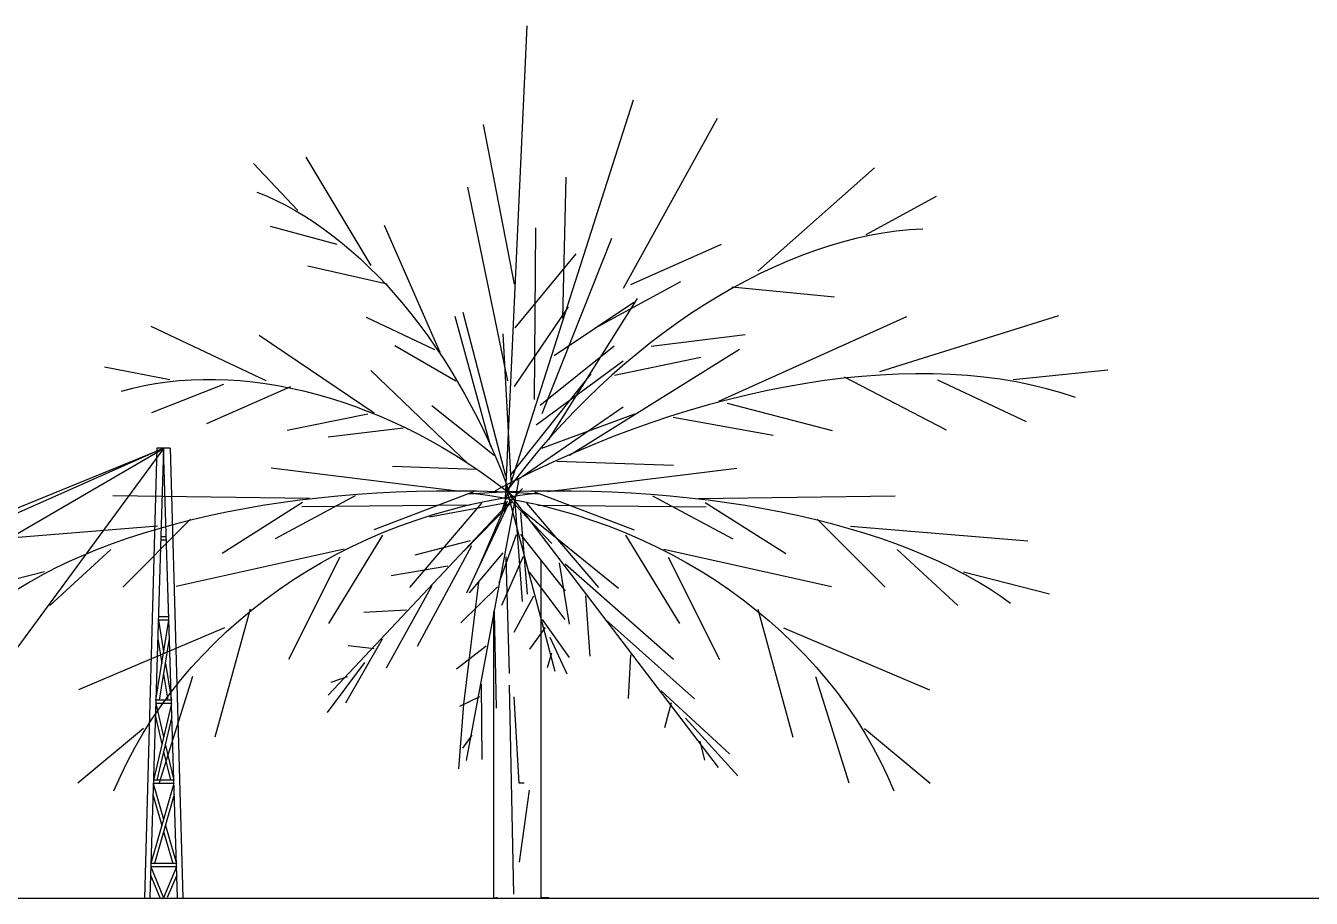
# Model space of a CAD drawing. Extents: x 115 to 1469, y 94 to 338.
# Drawn here: x 243.98 to 263.24, y 221.31 to 234.39 of the extents above; entities that cross this region are included whole.
import ezdxf

# ---------------------------------------------------------------- set-up
doc = ezdxf.new("R2010")
doc.units = 0
doc.layers.get('0').update_dxf_attribs({"linetype": 'CONTINUOUS'})
doc.layers.add('1', color=7, linetype='CONTINUOUS')
doc.layers.add('PAREDE', color=6, linetype='CONTINUOUS')

msp = doc.modelspace()

# ---------------------------------------------------------------- linework, layer by layer
at = {"color": 3}
for p, q in [((251.155, 227.085), (251.489, 234.392)), ((251.155, 227.085), (251.489, 234.392)), ((251.112, 227.107), (253.085, 233.282)), ((251.112, 227.107), (253.085, 233.282)), ((251.301, 230.514), (250.836, 232.908)), ((251.301, 230.514), (250.836, 232.908)), ((252.933, 230.457), (254.34, 233.006)), ((252.933, 230.457), (254.34, 233.006)), ((248.055, 231.623), (247.39, 232.327)), ((248.055, 231.623), (247.39, 232.327)), ((249.151, 230.794), (248.177, 232.42)), ((249.151, 230.794), (248.177, 232.42)), ((252.026, 230.007), (252.074, 232.123)), ((252.026, 230.007), (252.074, 232.123)), ((254.945, 230.711), (256.696, 232.261)), ((254.945, 230.711), (256.696, 232.261)), ((251.199, 229.066), (250.6, 231.972)), ((251.199, 229.066), (250.6, 231.972)), ((256.569, 231.263), (257.623, 231.837)), ((256.569, 231.263), (257.623, 231.837)), ((248.642, 231.112), (247.645, 231.383)), ((248.642, 231.112), (247.645, 231.383)), ((250.184, 229.491), (249.351, 231.398)), ((250.184, 229.491), (249.351, 231.398)), ((251.598, 228.788), (251.62, 231.362)), ((251.598, 228.788), (251.62, 231.362)), ((251.714, 228.577), (252.759, 231.204)), ((251.714, 228.577), (252.759, 231.204)), ((251.311, 229.861), (252.222, 230.973)), ((251.311, 229.861), (252.222, 230.973)), ((253.041, 230.511), (254.401, 231.115)), ((253.041, 230.511), (254.401, 231.115)), ((249.39, 230.517), (248.203, 230.785)), ((249.39, 230.517), (248.203, 230.785)), ((252.557, 229.888), (253.79, 230.558)), ((252.557, 229.888), (253.79, 230.558)), ((254.557, 230.476), (256.097, 230.324)), ((254.557, 230.476), (256.097, 230.324)), ((251.815, 228.19), (253.145, 230.303)), ((251.815, 228.19), (253.145, 230.303)), ((251.892, 229.448), (253.088, 230.249)), ((251.892, 229.448), (253.088, 230.249)), ((250.104, 229.534), (249.083, 230.019)), ((250.104, 229.534), (249.083, 230.019)), ((250.945, 228.079), (250.41, 230.031)), ((250.945, 228.079), (250.41, 230.031)), ((251.172, 227.637), (250.53, 230.094)), ((251.172, 227.637), (250.53, 230.094)), ((251.301, 228.983), (252.109, 230.178)), ((251.301, 228.983), (252.109, 230.178)), ((254.36, 228.762), (257.177, 230.031)), ((254.36, 228.762), (257.177, 230.031)), ((256.775, 229.206), (259.455, 230.048)), ((256.775, 229.206), (259.455, 230.048)), ((247.579, 229.067), (245.858, 229.883)), ((247.579, 229.067), (245.858, 229.883)), ((249.198, 228.584), (247.472, 229.747)), ((249.198, 228.584), (247.472, 229.747)), ((251.252, 227.574), (251.129, 229.773)), ((251.252, 227.574), (251.129, 229.773)), ((253.346, 229.589), (254.758, 229.761)), ((253.346, 229.589), (254.758, 229.761)), ((250.42, 229.063), (249.509, 229.593)), ((250.42, 229.063), (249.509, 229.593)), ((251.685, 228.701), (252.794, 229.59)), ((251.685, 228.701), (252.794, 229.59)), ((252.122, 227.953), (254.669, 229.542)), ((252.122, 227.953), (254.669, 229.542)), ((252.796, 229.154), (254.091, 229.423)), ((252.796, 229.154), (254.091, 229.423)), ((246.134, 229.081), (245.158, 229.27)), ((246.134, 229.081), (245.158, 229.27)), ((250.612, 227.819), (249.147, 229.223)), ((250.612, 227.819), (249.147, 229.223)), ((251.624, 228.405), (252.928, 229.367)), ((251.624, 228.405), (252.928, 229.367)), ((258.774, 229.088), (260.191, 229.231)), ((258.774, 229.088), (260.191, 229.231)), ((251.247, 227.656), (252.451, 229.174)), ((251.247, 227.656), (252.451, 229.174)), ((256.241, 229.128), (257.768, 228.332)), ((256.241, 229.128), (257.768, 228.332)), ((257.636, 229.08), (258.964, 228.459)), ((257.636, 229.08), (258.964, 228.459)), ((246.941, 229.013), (245.863, 228.588)), ((246.941, 229.013), (245.863, 228.588)), ((247.942, 228.977), (246.685, 228.423)), ((247.942, 228.977), (246.685, 228.423)), ((250.997, 227.95), (250.062, 228.694)), ((250.997, 227.95), (250.062, 228.694)), ((251.334, 227.579), (252.928, 228.678)), ((251.334, 227.579), (252.928, 228.678)), ((254.488, 228.734), (256.059, 228.32)), ((254.488, 228.734), (256.059, 228.32)), ((249.101, 228.568), (247.896, 228.322)), ((249.101, 228.568), (247.896, 228.322)), ((251.707, 228.057), (253.105, 228.572)), ((251.707, 228.057), (253.105, 228.572)), ((253.676, 228.522), (255.177, 228.254)), ((253.676, 228.522), (255.177, 228.254)), ((249.632, 228.356), (248.508, 228.223)), ((249.632, 228.356), (248.508, 228.223)), ((250.488, 227.41), (247.652, 227.758)), ((250.488, 227.41), (247.652, 227.758)), ((250.725, 227.737), (249.474, 227.782)), ((250.725, 227.737), (249.474, 227.782)), ((251.796, 227.41), (254.632, 227.758)), ((251.796, 227.41), (254.632, 227.758)), ((251.936, 227.863), (253.68, 227.803)), ((251.936, 227.863), (253.68, 227.803)), ((251.359, 227.573), (250.574, 223.374)), ((251.359, 227.573), (250.574, 223.374)), ((251.165, 227.504), (251.905, 224.715)), ((251.165, 227.504), (251.905, 224.715)), ((248.226, 227.303), (245.281, 227.345)), ((248.226, 227.303), (245.281, 227.345)), ((248.914, 227.341), (247.713, 226.7)), ((248.914, 227.341), (247.713, 226.7)), ((251.42, 227.451), (248.51, 224.356)), ((251.42, 227.451), (248.51, 224.356)), ((250.684, 227.403), (249.191, 226.834)), ((250.684, 227.403), (249.191, 226.834)), ((251.173, 227.438), (254.352, 223.27)), ((251.173, 227.438), (254.352, 223.27)), ((251.225, 227.297), (251.859, 226.629)), ((251.225, 227.297), (251.859, 226.629)), ((251.6, 227.403), (253.093, 226.834)), ((251.6, 227.403), (253.093, 226.834)), ((253.37, 227.341), (254.571, 226.7)), ((253.37, 227.341), (254.571, 226.7)), ((254.059, 227.303), (257.003, 227.345)), ((254.059, 227.303), (257.003, 227.345)), ((248.125, 227.245), (246.92, 226.48)), ((248.125, 227.245), (246.92, 226.48)), ((250.637, 227.204), (248.111, 227.18)), ((250.637, 227.204), (248.111, 227.18)), ((250.806, 227.235), (249.725, 225.967)), ((250.806, 227.235), (249.725, 225.967)), ((251.162, 227.234), (250.024, 227.025)), ((251.162, 227.234), (250.024, 227.025)), ((251.265, 227.252), (250.535, 226.507)), ((251.265, 227.252), (250.535, 226.507)), ((251.205, 227.214), (250.581, 225.885)), ((251.205, 227.214), (250.581, 225.885)), ((251.189, 227.263), (250.763, 226.276)), ((251.189, 227.263), (250.763, 226.276)), ((251.304, 227.255), (251.416, 225.758)), ((251.304, 227.255), (251.416, 225.758)), ((251.417, 227.126), (252.857, 225.961)), ((251.417, 227.126), (252.857, 225.961)), ((251.478, 227.235), (252.559, 225.967)), ((251.478, 227.235), (252.559, 225.967)), ((251.647, 227.204), (254.173, 227.18)), ((251.647, 227.204), (254.173, 227.18)), ((254.159, 227.245), (255.364, 226.48)), ((254.159, 227.245), (255.364, 226.48)), ((246.447, 226.993), (245.429, 225.973)), ((246.447, 226.993), (245.429, 225.973)), ((251.389, 227.092), (251.492, 225.869)), ((251.389, 227.092), (251.492, 225.869)), ((255.837, 226.993), (256.855, 225.973)), ((255.837, 226.993), (256.855, 225.973)), ((245.952, 226.887), (243.293, 226.67)), ((245.952, 226.887), (243.293, 226.67)), ((249.322, 226.754), (248.513, 225.428)), ((249.322, 226.754), (248.513, 225.428)), ((251.327, 226.759), (251.063, 226.032)), ((251.327, 226.759), (251.063, 226.032)), ((251.389, 226.765), (252.057, 225.918)), ((251.389, 226.765), (252.057, 225.918)), ((252.962, 226.754), (253.771, 225.428)), ((252.962, 226.754), (253.771, 225.428)), ((256.332, 226.887), (258.991, 226.67)), ((256.332, 226.887), (258.991, 226.67)), ((245.252, 226.539), (244.339, 225.701)), ((245.252, 226.539), (244.339, 225.701)), ((248.749, 226.543), (246.232, 225.984)), ((248.749, 226.543), (246.232, 225.984)), ((250.637, 226.67), (249.806, 226.451)), ((250.637, 226.67), (249.806, 226.451)), ((250.654, 226.594), (249.84, 225.083)), ((250.654, 226.594), (249.84, 225.083)), ((253.535, 226.543), (256.052, 225.984)), ((253.535, 226.543), (256.052, 225.984)), ((257.032, 226.539), (257.945, 225.701)), ((257.032, 226.539), (257.945, 225.701)), ((248.683, 226.424), (247.912, 224.89)), ((248.683, 226.424), (247.912, 224.89)), ((251.126, 226.489), (250.621, 225.887)), ((251.126, 226.489), (250.621, 225.887)), ((251.431, 226.434), (251.105, 225.701)), ((251.431, 226.434), (251.105, 225.701)), ((251.169, 226.43), (251.222, 224.677)), ((251.169, 226.43), (251.222, 224.677)), ((251.697, 221.319), (251.697, 226.376)), ((251.697, 221.319), (251.697, 226.376)), ((251.97, 226.337), (252.12, 225.418)), ((251.97, 226.337), (252.12, 225.418)), ((253.601, 226.424), (254.372, 224.89)), ((253.601, 226.424), (254.372, 224.89)), ((244.258, 226.201), (242.97, 225.874)), ((244.258, 226.201), (242.97, 225.874)), ((250.301, 226.287), (249.454, 226.144)), ((250.301, 226.287), (249.454, 226.144)), ((251.518, 226.199), (252.053, 225.491)), ((251.518, 226.199), (252.053, 225.491)), ((252.058, 226.323), (253.682, 224.895)), ((252.058, 226.323), (253.682, 224.895)), ((258.026, 226.201), (259.314, 225.874)), ((258.026, 226.201), (259.314, 225.874)), ((250.06, 225.994), (249.377, 224.76)), ((250.06, 225.994), (249.377, 224.76)), ((251.046, 225.981), (250.498, 225.438)), ((251.046, 225.981), (250.498, 225.438)), ((250.54, 224.219), (250.766, 226.049)), ((250.54, 224.219), (250.766, 226.049)), ((251.586, 225.841), (251.288, 225.293)), ((251.586, 225.841), (251.288, 225.293)), ((252.366, 225.845), (252.428, 224.941)), ((252.366, 225.845), (252.428, 224.941)), ((247.34, 225.646), (246.812, 223.727)), ((247.34, 225.646), (246.812, 223.727)), ((249.681, 225.631), (249.04, 225.594)), ((249.681, 225.631), (249.04, 225.594)), ((250.991, 221.309), (250.991, 225.608)), ((250.991, 221.309), (250.991, 225.608)), ((250.996, 225.601), (251.025, 224.16)), ((250.996, 225.601), (251.025, 224.16)), ((254.944, 225.646), (255.472, 223.727)), ((254.944, 225.646), (255.472, 223.727)), ((251.759, 225.371), (251.525, 225.043)), ((251.759, 225.371), (251.525, 225.043)), ((251.716, 225.488), (252.12, 224.919)), ((251.716, 225.488), (252.12, 224.919)), ((252.67, 225.485), (253.995, 224.3)), ((252.67, 225.485), (253.995, 224.3)), ((246.954, 225.363), (244.766, 224.433)), ((246.954, 225.363), (244.766, 224.433)), ((249.319, 225.193), (248.766, 224.236)), ((249.319, 225.193), (248.766, 224.236)), ((251.829, 225.225), (252.082, 224.672)), ((251.829, 225.225), (252.082, 224.672)), ((255.33, 225.363), (257.518, 224.433)), ((255.33, 225.363), (257.518, 224.433)), ((249.199, 225.047), (248.806, 225.096)), ((249.199, 225.047), (248.806, 225.096)), ((250.877, 225.09), (250.432, 224.743)), ((250.877, 225.09), (250.432, 224.743)), ((249.052, 224.845), (248.492, 224.094)), ((249.052, 224.845), (248.492, 224.094)), ((251.854, 224.984), (251.789, 224.765)), ((251.854, 224.984), (251.789, 224.765)), ((253.039, 224.959), (253.005, 224.303)), ((253.039, 224.959), (253.005, 224.303)), ((246.475, 224.632), (245.976, 223.04)), ((246.475, 224.632), (245.976, 223.04)), ((248.794, 224.628), (248.546, 224.542)), ((248.794, 224.628), (248.546, 224.542)), ((255.809, 224.632), (256.309, 223.04)), ((255.809, 224.632), (256.309, 223.04)), ((250.802, 224.52), (250.808, 223.391)), ((250.802, 224.52), (250.808, 223.391)), ((251.292, 221.372), (251.227, 224.505)), ((251.292, 221.372), (251.227, 224.505)), ((253.495, 224.419), (254.52, 223.476)), ((253.495, 224.419), (254.52, 223.476)), ((250.464, 223.251), (250.54, 224.219)), ((250.464, 223.251), (250.54, 224.219)), ((250.777, 224.33), (250.474, 224.182)), ((250.777, 224.33), (250.474, 224.182)), ((251.368, 223.036), (251.293, 224.327)), ((251.368, 223.036), (251.293, 224.327)), ((253.647, 224.239), (253.545, 223.866)), ((253.647, 224.239), (253.545, 223.866)), ((245.742, 223.857), (244.755, 223.035)), ((245.742, 223.857), (244.755, 223.035)), ((253.86, 224.01), (254.648, 223.145)), ((253.86, 224.01), (254.648, 223.145)), ((256.543, 223.857), (257.529, 223.035)), ((256.543, 223.857), (257.529, 223.035)), ((250.663, 223.757), (250.521, 223.558)), ((250.663, 223.757), (250.521, 223.558)), ((254.076, 223.664), (254.145, 223.381)), ((254.076, 223.664), (254.145, 223.381)), ((251.443, 223.036), (251.368, 223.036)), ((251.443, 223.036), (251.368, 223.036)), ((251.519, 222.928), (251.368, 221.852)), ((251.519, 222.928), (251.368, 221.852))]:
    msp.add_line(p, q, dxfattribs=at)
at = {"color": 3, "extrusion": (0, 0, -1)}
for centre, major_axis, ratio, start_param, end_param in [((247.816, 226.423), (-2.228, 5.518), 0.593584, 0.501498, 1.649471), ((247.816, 226.423), (-2.228, 5.518), 0.593584, 0.501498, 1.649471), ((248.461, 224.224), (-4.821, 3.489), 0.703506, 0.501498, 1.649471), ((248.461, 224.224), (-4.821, 3.489), 0.703506, 0.501498, 1.649471), ((252.199, 221.058), (7.254, 1.303), 0.860949, 3.643091, 4.791063), ((252.199, 221.058), (7.254, 1.303), 0.860949, 3.643091, 4.791063), ((250.085, 221.058), (-7.254, 1.303), 0.860949, 1.492122, 2.640094), ((250.085, 221.058), (-7.254, 1.303), 0.860949, 1.492122, 2.640094)]:
    msp.add_ellipse(centre, major_axis=major_axis, ratio=ratio, start_param=start_param, end_param=end_param, dxfattribs=at)
at = {"color": 3}
for centre, major_axis, ratio, start_param, end_param in [((255.054, 224.972), (4.632, 5.688), 0.621303, 0.501498, 1.649471), ((255.054, 224.972), (4.632, 5.688), 0.621303, 0.501498, 1.649471), ((253.747, 223.339), (7.957, 3.839), 0.551995, 0.501498, 1.649471), ((253.747, 223.339), (7.957, 3.839), 0.551995, 0.501498, 1.649471), ((250.872, 223.677), (-8.418, 0.298), 0.442679, 4.633715, 5.781687), ((250.872, 223.677), (-8.418, 0.298), 0.442679, 4.633715, 5.781687), ((251.412, 223.677), (8.418, 0.298), 0.442679, 0.501498, 1.649471), ((251.412, 223.677), (8.418, 0.298), 0.442679, 0.501498, 1.649471)]:
    msp.add_ellipse(centre, major_axis=major_axis, ratio=ratio, start_param=start_param, end_param=end_param, dxfattribs=at)
at = {"layer": '1', "color": 1}
for p, q in [((246.043, 228.054), (229.53, 221.309)), ((246.043, 228.054), (229.53, 221.309)), ((246.043, 228.057), (230.828, 221.309)), ((246.043, 228.057), (230.828, 221.309)), ((234.453, 221.309), (246.043, 228.054)), ((234.453, 221.309), (246.043, 228.054)), ((246.043, 228.054), (241.082, 221.309)), ((246.043, 228.054), (241.082, 221.309)), ((245.943, 228.057), (245.756, 221.309)), ((245.943, 228.057), (245.756, 221.309)), ((246.043, 228.054), (245.836, 221.319)), ((246.043, 228.054), (245.836, 221.319)), ((246.143, 228.057), (245.943, 228.057)), ((246.143, 228.057), (245.943, 228.057)), ((246.249, 221.319), (246.043, 228.057)), ((246.249, 221.319), (246.043, 228.057)), ((246.143, 228.057), (246.329, 221.319)), ((246.143, 228.057), (246.329, 221.319)), ((246.083, 226.729), (246.002, 226.729)), ((246.083, 226.729), (246.002, 226.729)), ((246.085, 226.679), (246, 226.679)), ((246.085, 226.679), (246, 226.679)), ((245.927, 224.279), (246.122, 225.479)), ((245.927, 224.279), (246.122, 225.479)), ((245.964, 225.479), (246.045, 224.976)), ((246.122, 225.479), (245.964, 225.479)), ((246.122, 225.479), (245.964, 225.479)), ((245.964, 225.479), (246.045, 224.976)), ((246.12, 225.529), (245.965, 225.529)), ((246.12, 225.529), (245.965, 225.529)), ((245.955, 225.206), (246.016, 224.83)), ((245.955, 225.206), (246.016, 224.83)), ((245.98, 224.279), (246.13, 225.206)), ((245.98, 224.279), (246.13, 225.206)), ((246.069, 224.83), (246.159, 224.279)), ((246.069, 224.83), (246.159, 224.279)), ((246.043, 224.667), (246.106, 224.279)), ((246.043, 224.667), (246.106, 224.279)), ((246.16, 224.229), (245.89, 223.079)), ((246.16, 224.229), (245.89, 223.079)), ((246.16, 224.229), (245.925, 224.229)), ((245.925, 224.229), (246.043, 223.729)), ((245.925, 224.229), (246.043, 223.729)), ((246.16, 224.229), (245.925, 224.229)), ((246.159, 224.279), (245.927, 224.279)), ((246.159, 224.279), (245.927, 224.279)), ((245.919, 224.035), (246.017, 223.619)), ((245.919, 224.035), (246.017, 223.619)), ((246.166, 224.035), (245.941, 223.079)), ((246.166, 224.035), (245.941, 223.079)), ((246.043, 223.51), (246.144, 223.079)), ((246.043, 223.51), (246.144, 223.079)), ((246.068, 223.619), (246.195, 223.079)), ((246.068, 223.619), (246.195, 223.079)), ((246.195, 223.079), (245.89, 223.079)), ((246.195, 223.079), (245.89, 223.079)), ((246.197, 223.029), (245.852, 221.829)), ((246.197, 223.029), (245.852, 221.829)), ((245.888, 223.029), (246.043, 222.493)), ((246.197, 223.029), (245.888, 223.029)), ((246.197, 223.029), (245.888, 223.029)), ((245.888, 223.029), (246.043, 222.493)), ((245.883, 222.865), (246.017, 222.402)), ((245.883, 222.865), (246.017, 222.402)), ((246.202, 222.865), (245.904, 221.829)), ((246.202, 222.865), (245.904, 221.829)), ((246.043, 222.312), (246.182, 221.829)), ((246.043, 222.312), (246.182, 221.829)), ((246.069, 222.402), (246.234, 221.829)), ((246.069, 222.402), (246.234, 221.829)), ((246.235, 221.779), (245.85, 221.779)), ((245.85, 221.779), (246.043, 221.316)), ((246.235, 221.779), (245.85, 221.779)), ((245.85, 221.779), (246.043, 221.316)), ((246.234, 221.829), (245.852, 221.829)), ((246.234, 221.829), (245.852, 221.829)), ((246.235, 221.779), (246.043, 221.316)), ((246.235, 221.779), (246.043, 221.316)), ((245.846, 221.657), (245.987, 221.319)), ((245.846, 221.657), (245.987, 221.319)), ((246.239, 221.657), (246.098, 221.319)), ((246.239, 221.657), (246.098, 221.319))]:
    msp.add_line(p, q, dxfattribs=at)
at = {"layer": '1', "color": 21}
for p, q in [((246.183, 226.729), (246.179, 226.729)), ((246.183, 226.729), (246.179, 226.729)), ((251.017, 221.319), (251.04, 221.319)), ((251.017, 221.319), (251.04, 221.319)), ((251.697, 221.319), (251.814, 221.319)), ((251.697, 221.319), (251.814, 221.319))]:
    msp.add_line(p, q, dxfattribs=at)
at = {"layer": '1', "color": 6}
msp.add_line((243.653, 221.309), (271.323, 221.309), dxfattribs=at)
msp.add_line((243.653, 221.309), (271.323, 221.309), dxfattribs=at)
at = {"layer": 'PAREDE'}
msp.add_line((251.964, 230.345), (251.964, 230.345), dxfattribs=at)
msp.add_line((251.964, 230.345), (251.964, 230.345), dxfattribs=at)

doc.saveas('drawing.dxf')
